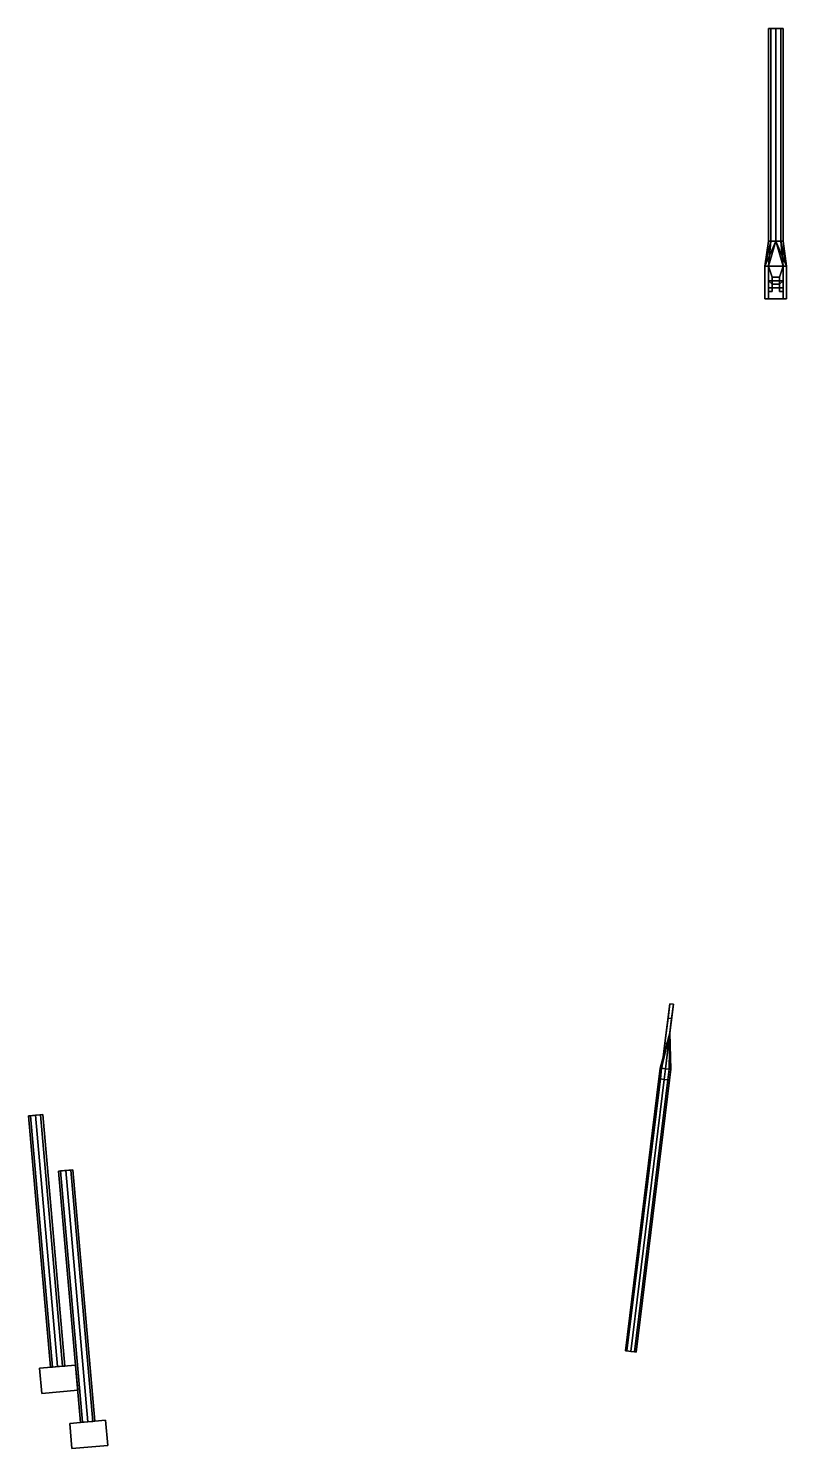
# Model space of a CAD drawing. Extents: x -0.92 to 1.18, y -1.14 to 2.8.
import ezdxf

# ---------------------------------------------------------------- set-up
doc = ezdxf.new("R2010")
doc.units = 0
doc.layers.add('TOOLS', color=3, linetype='CONTINUOUS')

msp = doc.modelspace()

# ---------------------------------------------------------------- linework, layer by layer
at = {"layer": 'TOOLS'}
for points in [[(1.1359, 2.2058, 1.0959), (1.13, 2.2058, 1.11), (1.13, 2.7958, 1.11), (1.1359, 2.7958, 1.0959)], [(1.13, 2.2058, 1.11), (1.1359, 2.2058, 1.1241), (1.1359, 2.7958, 1.1241), (1.13, 2.7958, 1.11)], [(1.1359, 2.7958, 1.0959), (1.13, 2.7958, 1.11), (1.1641, 2.7958, 1.0959), (1.15, 2.7958, 1.09)], [(1.13, 2.7958, 1.11), (1.1359, 2.7958, 1.1241), (1.17, 2.7958, 1.11), (1.1641, 2.7958, 1.0959)], [(1.15, 2.2058, 1.09), (1.1359, 2.2058, 1.0959), (1.1359, 2.7958, 1.0959), (1.15, 2.7958, 1.09)], [(1.1359, 2.2058, 1.1241), (1.15, 2.2058, 1.13), (1.15, 2.7958, 1.13), (1.1359, 2.7958, 1.1241)], [(1.1359, 2.7958, 1.1241), (1.15, 2.7958, 1.13), (1.1641, 2.7958, 1.1241), (1.17, 2.7958, 1.11)], [(1.1641, 2.2058, 1.0959), (1.15, 2.2058, 1.09), (1.15, 2.7958, 1.09), (1.1641, 2.7958, 1.0959)], [(1.15, 2.2058, 1.13), (1.1641, 2.2058, 1.1241), (1.1641, 2.7958, 1.1241), (1.15, 2.7958, 1.13)], [(1.17, 2.2058, 1.11), (1.1641, 2.2058, 1.0959), (1.1641, 2.7958, 1.0959), (1.17, 2.7958, 1.11)], [(1.1641, 2.2058, 1.1241), (1.17, 2.2058, 1.11), (1.17, 2.7958, 1.11), (1.1641, 2.7958, 1.1241)], [(1.1359, 2.2058, 1.1241), (1.12, 2.1358, 1.13), (1.12, 2.1358, 1.13), (1.13, 2.1358, 1.15)], [(1.13, 2.2058, 1.11), (1.12, 2.1358, 1.13), (1.12, 2.1358, 1.13), (1.1359, 2.2058, 1.1241)], [(1.1359, 2.2058, 1.0959), (1.12, 2.1358, 1.13), (1.12, 2.1358, 1.13), (1.13, 2.2058, 1.11)], [(1.12, 2.1358, 1.09), (1.12, 2.1358, 1.13), (1.12, 2.1358, 1.13), (1.1359, 2.2058, 1.0959)], [(1.12, 2.1358, 1.09), (1.1359, 2.2058, 1.0959), (1.1359, 2.2058, 1.0959), (1.15, 2.2058, 1.09)], [(1.12, 2.1358, 1.09), (1.15, 2.2058, 1.09), (1.15, 2.2058, 1.09), (1.13, 2.1358, 1.07)], [(1.17, 2.1358, 1.15), (1.15, 2.2058, 1.13), (1.15, 2.2058, 1.13), (1.13, 2.1358, 1.15)], [(1.15, 2.2058, 1.13), (1.1359, 2.2058, 1.1241), (1.1359, 2.2058, 1.1241), (1.13, 2.1358, 1.15)], [(1.13, 2.1358, 1.07), (1.15, 2.2058, 1.09), (1.15, 2.2058, 1.09), (1.17, 2.1358, 1.07)], [(1.1641, 2.2058, 1.1241), (1.15, 2.2058, 1.13), (1.15, 2.2058, 1.13), (1.17, 2.1358, 1.15)], [(1.18, 2.1358, 1.09), (1.15, 2.2058, 1.09), (1.15, 2.2058, 1.09), (1.1641, 2.2058, 1.0959)], [(1.18, 2.1358, 1.09), (1.17, 2.1358, 1.07), (1.17, 2.1358, 1.07), (1.15, 2.2058, 1.09)], [(1.18, 2.1358, 1.13), (1.1641, 2.2058, 1.1241), (1.1641, 2.2058, 1.1241), (1.17, 2.1358, 1.15)], [(1.18, 2.1358, 1.13), (1.17, 2.2058, 1.11), (1.17, 2.2058, 1.11), (1.1641, 2.2058, 1.1241)], [(1.18, 2.1358, 1.13), (1.1641, 2.2058, 1.0959), (1.1641, 2.2058, 1.0959), (1.17, 2.2058, 1.11)], [(1.18, 2.1358, 1.13), (1.18, 2.1358, 1.09), (1.18, 2.1358, 1.09), (1.1641, 2.2058, 1.0959)], [(1.13, 2.0458, 1.07), (1.12, 2.0458, 1.09), (1.12, 2.1358, 1.09), (1.13, 2.1358, 1.07)], [(1.12, 2.0458, 1.13), (1.13, 2.0458, 1.15), (1.13, 2.1358, 1.15), (1.12, 2.1358, 1.13)], [(1.12, 2.0458, 1.09), (1.12, 2.0458, 1.13), (1.12, 2.1358, 1.13), (1.12, 2.1358, 1.09)], [(1.13, 2.0658, 1.07), (1.13, 2.1358, 1.07), (1.14, 2.1058, 1.07), (1.14, 2.0658, 1.07)], [(1.14, 2.1058, 1.07), (1.13, 2.1358, 1.07), (1.17, 2.1358, 1.07), (1.16, 2.1058, 1.07)], [(1.16, 2.1058, 1.15), (1.17, 2.1358, 1.15), (1.13, 2.1358, 1.15), (1.14, 2.1058, 1.15)], [(1.14, 2.0658, 1.15), (1.14, 2.1058, 1.15), (1.13, 2.1358, 1.15), (1.13, 2.0658, 1.15)], [(1.16, 2.0658, 1.07), (1.16, 2.1058, 1.07), (1.17, 2.1358, 1.07), (1.17, 2.0658, 1.07)], [(1.17, 2.0658, 1.15), (1.17, 2.1358, 1.15), (1.16, 2.1058, 1.15), (1.16, 2.0658, 1.15)], [(1.18, 2.0458, 1.09), (1.17, 2.0458, 1.07), (1.17, 2.1358, 1.07), (1.18, 2.1358, 1.09)], [(1.17, 2.0458, 1.15), (1.18, 2.0458, 1.13), (1.18, 2.1358, 1.13), (1.17, 2.1358, 1.15)], [(1.18, 2.0458, 1.13), (1.18, 2.0458, 1.09), (1.18, 2.1358, 1.09), (1.18, 2.1358, 1.13)], [(1.13, 2.0458, 1.01), (1.13, 2.0658, 1.03), (1.13, 2.0958, 0.92), (1.13, 2.0758, 0.92)], [(1.13, 2.0958, 0.92), (1.14, 2.0858, 0.9567), (1.16, 2.0858, 0.9567), (1.17, 2.0958, 0.92)], [(1.13, 2.0758, 0.92), (1.13, 2.0958, 0.92), (1.17, 2.0958, 0.92), (1.17, 2.0758, 0.92)], [(1.13, 2.0958, 0.92), (1.13, 2.0658, 1.03), (1.14, 2.0658, 1.03), (1.14, 2.0858, 0.9567)], [(1.14, 2.0858, 1.2633), (1.14, 2.0658, 1.19), (1.13, 2.0658, 1.19), (1.13, 2.0958, 1.3)], [(1.17, 2.0958, 1.3), (1.16, 2.0858, 1.2633), (1.14, 2.0858, 1.2633), (1.13, 2.0958, 1.3)], [(1.13, 2.0958, 1.3), (1.13, 2.0658, 1.19), (1.13, 2.0458, 1.21), (1.13, 2.0758, 1.3)], [(1.17, 2.0758, 1.3), (1.17, 2.0958, 1.3), (1.13, 2.0958, 1.3), (1.13, 2.0758, 1.3)], [(1.14, 2.0858, 1.03), (1.14, 2.1058, 1.07), (1.16, 2.1058, 1.07), (1.16, 2.0858, 1.03)], [(1.14, 2.0658, 1.07), (1.14, 2.1058, 1.07), (1.14, 2.0858, 1.03), (1.14, 2.0658, 1.03)], [(1.14, 2.0858, 1.19), (1.14, 2.1058, 1.15), (1.14, 2.0658, 1.15), (1.14, 2.0658, 1.19)], [(1.16, 2.0858, 1.19), (1.16, 2.1058, 1.15), (1.14, 2.1058, 1.15), (1.14, 2.0858, 1.19)], [(1.16, 2.0858, 1.03), (1.16, 2.1058, 1.07), (1.16, 2.0658, 1.07), (1.16, 2.0658, 1.03)], [(1.16, 2.0658, 1.15), (1.16, 2.1058, 1.15), (1.16, 2.0858, 1.19), (1.16, 2.0658, 1.19)], [(1.16, 2.0858, 0.9567), (1.16, 2.0658, 1.03), (1.17, 2.0658, 1.03), (1.17, 2.0958, 0.92)], [(1.17, 2.0958, 1.3), (1.17, 2.0658, 1.19), (1.16, 2.0658, 1.19), (1.16, 2.0858, 1.2633)], [(1.17, 2.0958, 0.92), (1.17, 2.0658, 1.03), (1.17, 2.0458, 1.01), (1.17, 2.0758, 0.92)], [(1.17, 2.0458, 1.21), (1.17, 2.0658, 1.19), (1.17, 2.0958, 1.3), (1.17, 2.0758, 1.3)], [(1.17, 2.0758, 0.92), (1.17, 2.0458, 1.01), (1.13, 2.0458, 1.01), (1.13, 2.0758, 0.92)], [(1.13, 2.0758, 1.3), (1.13, 2.0458, 1.21), (1.17, 2.0458, 1.21), (1.17, 2.0758, 1.3)], [(1.13, 2.0458, 1.07), (1.13, 2.0658, 1.07), (1.13, 2.0658, 1.03), (1.13, 2.0458, 1.01)], [(1.13, 2.0658, 1.03), (1.13, 2.0658, 1.07), (1.14, 2.0658, 1.07), (1.14, 2.0658, 1.03)], [(1.14, 2.0658, 1.19), (1.14, 2.0658, 1.15), (1.13, 2.0658, 1.15), (1.13, 2.0658, 1.19)], [(1.13, 2.0658, 1.19), (1.13, 2.0658, 1.15), (1.13, 2.0458, 1.15), (1.13, 2.0458, 1.21)], [(1.14, 2.0658, 1.03), (1.14, 2.0858, 1.03), (1.14, 2.0858, 0.9567)], [(1.14, 2.0858, 0.9567), (1.14, 2.0858, 1.03), (1.16, 2.0858, 1.03), (1.16, 2.0858, 0.9567)], [(1.16, 2.0858, 1.2633), (1.16, 2.0858, 1.19), (1.14, 2.0858, 1.19), (1.14, 2.0858, 1.2633)], [(1.14, 2.0858, 1.2633), (1.14, 2.0858, 1.19), (1.14, 2.0658, 1.19), (1.14, 2.0858, 1.2633)], [(1.16, 2.0858, 0.9567), (1.16, 2.0858, 1.03), (1.16, 2.0658, 1.03), (1.16, 2.0858, 0.9567)], [(1.16, 2.0658, 1.19), (1.16, 2.0858, 1.19), (1.16, 2.0858, 1.2633)], [(1.16, 2.0658, 1.03), (1.16, 2.0658, 1.07), (1.17, 2.0658, 1.07), (1.17, 2.0658, 1.03)], [(1.17, 2.0658, 1.19), (1.17, 2.0658, 1.15), (1.16, 2.0658, 1.15), (1.16, 2.0658, 1.19)], [(1.17, 2.0658, 1.03), (1.17, 2.0658, 1.07), (1.17, 2.0458, 1.07), (1.17, 2.0458, 1.01)], [(1.17, 2.0458, 1.15), (1.17, 2.0658, 1.15), (1.17, 2.0658, 1.19), (1.17, 2.0458, 1.21)], [(1.17, 2.0458, 1.07), (1.18, 2.0458, 1.09), (1.12, 2.0458, 1.09), (1.13, 2.0458, 1.07)], [(1.18, 2.0458, 1.09), (1.18, 2.0458, 1.13), (1.12, 2.0458, 1.13), (1.12, 2.0458, 1.09)], [(1.18, 2.0458, 1.13), (1.17, 2.0458, 1.15), (1.13, 2.0458, 1.15), (1.12, 2.0458, 1.13)], [(1.17, 2.0458, 1.01), (1.17, 2.0458, 1.07), (1.13, 2.0458, 1.07), (1.13, 2.0458, 1.01)], [(1.13, 2.0458, 1.21), (1.13, 2.0458, 1.15), (1.17, 2.0458, 1.15), (1.17, 2.0458, 1.21)], [(0.8508, 0.05, 1.08), (0.8557, 0.0897, 1.03), (0.8423, -0.0195, 0.9), (0.8423, -0.0195, 1.1)], [(0.8557, 0.0897, 1.03), (0.8557, 0.0897, 0.97), (0.8508, 0.05, 0.92), (0.8423, -0.0195, 0.9)], [(0.8607, 0.0487, 1.08), (0.8656, 0.0884, 1.03), (0.8557, 0.0897, 1.03), (0.8508, 0.05, 1.08)], [(0.8508, 0.05, 0.92), (0.8557, 0.0897, 0.97), (0.8656, 0.0884, 0.97), (0.8607, 0.0487, 0.92)], [(0.8522, -0.0207, 0.9), (0.8656, 0.0884, 1.03), (0.8607, 0.0487, 1.08), (0.8522, -0.0207, 1.1)], [(0.8607, 0.0487, 0.92), (0.8656, 0.0884, 0.97), (0.8656, 0.0884, 1.03), (0.8522, -0.0207, 0.9)], [(0.8656, 0.0884, 1.03), (0.8656, 0.0884, 0.97), (0.8557, 0.0897, 0.97), (0.8557, 0.0897, 1.03)], [(0.8522, -0.0207, 1.1), (0.8607, 0.0487, 1.08), (0.8508, 0.05, 1.08), (0.8423, -0.0195, 1.1)], [(0.8423, -0.0195, 0.9), (0.8508, 0.05, 0.92), (0.8607, 0.0487, 0.92), (0.8522, -0.0207, 0.9)], [(0.8331, -0.0889, 0.9894), (0.8288, -0.0884, 1), (0.8558, 0.009, 1)], [(0.8288, -0.0884, 1), (0.8331, -0.0889, 1.0106), (0.8558, 0.009, 1)], [(0.8437, -0.0902, 0.985), (0.8331, -0.0889, 0.9894), (0.8558, 0.009, 1)], [(0.8331, -0.0889, 1.0106), (0.8437, -0.0902, 1.015), (0.8558, 0.009, 1)], [(0.8542, -0.0915, 0.9894), (0.8437, -0.0902, 0.985), (0.8558, 0.009, 1)], [(0.8437, -0.0902, 1.015), (0.8542, -0.0915, 1.0106), (0.8558, 0.009, 1)], [(0.8585, -0.0921, 1), (0.8542, -0.0915, 0.9894), (0.8558, 0.009, 1)], [(0.8542, -0.0915, 1.0106), (0.8585, -0.0921, 1), (0.8558, 0.009, 1)], [(0.8337, -0.089, 1.1), (0.8423, -0.0195, 1.1), (0.8423, -0.0195, 0.9), (0.8337, -0.089, 0.9)], [(0.8437, -0.0902, 1.1), (0.8522, -0.0207, 1.1), (0.8423, -0.0195, 1.1), (0.8337, -0.089, 1.1)], [(0.8337, -0.089, 0.9), (0.8423, -0.0195, 0.9), (0.8522, -0.0207, 0.9), (0.8437, -0.0902, 0.9)], [(0.8522, -0.0207, 0.9), (0.8522, -0.0207, 1.1), (0.8437, -0.0902, 1.1), (0.8437, -0.0902, 0.9)], [(0.8295, -0.1187, 1.0106), (0.8251, -0.1182, 1), (0.7325, -0.8725, 1), (0.7369, -0.873, 1.0106)], [(0.8251, -0.1182, 1), (0.8295, -0.1187, 0.9894), (0.7369, -0.873, 0.9894), (0.7325, -0.8725, 1)], [(0.8331, -0.0889, 1.0106), (0.8288, -0.0884, 1), (0.8251, -0.1182, 1), (0.8295, -0.1187, 1.0106)], [(0.8288, -0.0884, 1), (0.8331, -0.0889, 0.9894), (0.8295, -0.1187, 0.9894), (0.8251, -0.1182, 1)], [(0.8437, -0.0902, 1.015), (0.8331, -0.0889, 1.0106), (0.8295, -0.1187, 1.0106), (0.84, -0.12, 1.015)], [(0.8331, -0.0889, 0.9894), (0.8437, -0.0902, 0.985), (0.84, -0.12, 0.985), (0.8295, -0.1187, 0.9894)], [(0.8437, -0.0902, 0.9), (0.8437, -0.0902, 1.1), (0.8337, -0.089, 1.1), (0.8337, -0.089, 0.9)], [(0.8542, -0.0915, 1.0106), (0.8437, -0.0902, 1.015), (0.84, -0.12, 1.015), (0.8505, -0.1213, 1.0106)], [(0.8437, -0.0902, 0.985), (0.8542, -0.0915, 0.9894), (0.8505, -0.1213, 0.9894), (0.84, -0.12, 0.985)], [(0.8585, -0.0921, 1), (0.8542, -0.0915, 1.0106), (0.8505, -0.1213, 1.0106), (0.8549, -0.1218, 1)], [(0.8542, -0.0915, 0.9894), (0.8585, -0.0921, 1), (0.8549, -0.1218, 1), (0.8505, -0.1213, 0.9894)], [(0.84, -0.12, 1.015), (0.8295, -0.1187, 1.0106), (0.7369, -0.873, 1.0106), (0.7474, -0.8743, 1.015)], [(0.8295, -0.1187, 0.9894), (0.84, -0.12, 0.985), (0.7474, -0.8743, 0.985), (0.7369, -0.873, 0.9894)], [(0.8505, -0.1213, 1.0106), (0.84, -0.12, 1.015), (0.7474, -0.8743, 1.015), (0.7579, -0.8756, 1.0106)], [(0.84, -0.12, 0.985), (0.8505, -0.1213, 0.9894), (0.7579, -0.8756, 0.9894), (0.7474, -0.8743, 0.985)], [(0.8549, -0.1218, 1), (0.8505, -0.1213, 1.0106), (0.7579, -0.8756, 1.0106), (0.7623, -0.8762, 1)], [(0.8505, -0.1213, 0.9894), (0.8549, -0.1218, 1), (0.7623, -0.8762, 1), (0.7579, -0.8756, 0.9894)], [(-0.9246, -0.2211, 0.92), (-0.8906, -0.2181, 0.9341), (-0.8848, -0.2176, 0.92), (-0.9188, -0.2206, 0.9059)], [(-0.9188, -0.2206, 0.9341), (-0.9047, -0.2194, 0.94), (-0.8906, -0.2181, 0.9341), (-0.9246, -0.2211, 0.92)], [(-0.9246, -0.2211, 0.92), (-0.9188, -0.2206, 0.9059), (-0.8578, -0.9179, 0.9059), (-0.8636, -0.9185, 0.92)], [(-0.9188, -0.2206, 0.9341), (-0.9246, -0.2211, 0.92), (-0.8636, -0.9185, 0.92), (-0.8578, -0.9179, 0.9341)], [(-0.9188, -0.2206, 0.9059), (-0.8848, -0.2176, 0.92), (-0.8906, -0.2181, 0.9059), (-0.9047, -0.2194, 0.9)], [(-0.9188, -0.2206, 0.9059), (-0.9047, -0.2194, 0.9), (-0.8437, -0.9167, 0.9), (-0.8578, -0.9179, 0.9059)], [(-0.9047, -0.2194, 0.94), (-0.9188, -0.2206, 0.9341), (-0.8578, -0.9179, 0.9341), (-0.8437, -0.9167, 0.94)], [(-0.9047, -0.2194, 0.9), (-0.8906, -0.2181, 0.9059), (-0.8296, -0.9155, 0.9059), (-0.8437, -0.9167, 0.9)], [(-0.8906, -0.2181, 0.9341), (-0.9047, -0.2194, 0.94), (-0.8437, -0.9167, 0.94), (-0.8296, -0.9155, 0.9341)], [(-0.8906, -0.2181, 0.9059), (-0.8848, -0.2176, 0.92), (-0.8238, -0.915, 0.92), (-0.8296, -0.9155, 0.9059)], [(-0.8848, -0.2176, 0.92), (-0.8906, -0.2181, 0.9341), (-0.8296, -0.9155, 0.9341), (-0.8238, -0.915, 0.92)], [(-0.8409, -0.3744, 0.92), (-0.8069, -0.3714, 0.9341), (-0.8011, -0.3709, 0.92), (-0.8351, -0.3739, 0.9059)], [(-0.8351, -0.3739, 0.9341), (-0.821, -0.3727, 0.94), (-0.8069, -0.3714, 0.9341), (-0.8409, -0.3744, 0.92)], [(-0.8351, -0.3739, 0.9341), (-0.8409, -0.3744, 0.92), (-0.7799, -1.0717, 0.92), (-0.7741, -1.0712, 0.9341)], [(-0.8409, -0.3744, 0.92), (-0.8351, -0.3739, 0.9059), (-0.7741, -1.0712, 0.9059), (-0.7799, -1.0717, 0.92)], [(-0.8351, -0.3739, 0.9059), (-0.8011, -0.3709, 0.92), (-0.8069, -0.3714, 0.9059), (-0.821, -0.3727, 0.9)], [(-0.821, -0.3727, 0.94), (-0.8351, -0.3739, 0.9341), (-0.7741, -1.0712, 0.9341), (-0.76, -1.07, 0.94)], [(-0.8351, -0.3739, 0.9059), (-0.821, -0.3727, 0.9), (-0.76, -1.07, 0.9), (-0.7741, -1.0712, 0.9059)], [(-0.8069, -0.3714, 0.9341), (-0.821, -0.3727, 0.94), (-0.76, -1.07, 0.94), (-0.7459, -1.0688, 0.9341)], [(-0.821, -0.3727, 0.9), (-0.8069, -0.3714, 0.9059), (-0.7459, -1.0688, 0.9059), (-0.76, -1.07, 0.9)], [(-0.8011, -0.3709, 0.92), (-0.8069, -0.3714, 0.9341), (-0.7459, -1.0688, 0.9341), (-0.7401, -1.0683, 0.92)], [(-0.8069, -0.3714, 0.9059), (-0.8011, -0.3709, 0.92), (-0.7401, -1.0683, 0.92), (-0.7459, -1.0688, 0.9059)], [(0.7369, -0.873, 1.0106), (0.7325, -0.8725, 1), (0.7369, -0.873, 0.9894), (0.7474, -0.8743, 1.015)], [(0.7474, -0.8743, 1.015), (0.7369, -0.873, 0.9894), (0.7474, -0.8743, 0.985), (0.7579, -0.8756, 1.0106)], [(0.7579, -0.8756, 1.0106), (0.7474, -0.8743, 0.985), (0.7579, -0.8756, 0.9894), (0.7623, -0.8762, 1)], [(-0.8874, -0.9908, 0.95), (-0.7878, -0.9821, 0.95), (-0.7939, -0.9124, 0.95), (-0.8935, -0.9211, 0.95)], [(-0.8935, -0.9211, 0.95), (-0.7939, -0.9124, 0.95), (-0.7939, -0.9124, 0.89), (-0.8935, -0.9211, 0.89)], [(-0.7939, -0.9124, 0.89), (-0.7878, -0.9821, 0.89), (-0.8874, -0.9908, 0.89), (-0.8935, -0.9211, 0.89)], [(-0.8935, -0.9211, 0.89), (-0.8874, -0.9908, 0.89), (-0.8874, -0.9908, 0.95), (-0.8935, -0.9211, 0.95)], [(-0.7939, -0.9124, 0.95), (-0.7878, -0.9821, 0.95), (-0.7878, -0.9821, 0.89), (-0.7939, -0.9124, 0.89)], [(-0.8874, -0.9908, 0.89), (-0.7878, -0.9821, 0.89), (-0.7878, -0.9821, 0.95), (-0.8874, -0.9908, 0.95)], [(-0.7102, -1.0656, 0.89), (-0.7041, -1.1354, 0.89), (-0.8037, -1.1441, 0.89), (-0.8098, -1.0744, 0.89)], [(-0.8037, -1.1441, 0.95), (-0.7041, -1.1354, 0.95), (-0.7102, -1.0656, 0.95), (-0.8098, -1.0744, 0.95)], [(-0.8098, -1.0744, 0.95), (-0.7102, -1.0656, 0.95), (-0.7102, -1.0656, 0.89), (-0.8098, -1.0744, 0.89)], [(-0.8098, -1.0744, 0.89), (-0.8037, -1.1441, 0.89), (-0.8037, -1.1441, 0.95), (-0.8098, -1.0744, 0.95)], [(-0.7102, -1.0656, 0.95), (-0.7041, -1.1354, 0.95), (-0.7041, -1.1354, 0.89), (-0.7102, -1.0656, 0.89)], [(-0.8037, -1.1441, 0.89), (-0.7041, -1.1354, 0.89), (-0.7041, -1.1354, 0.95), (-0.8037, -1.1441, 0.95)]]:
    msp.add_3dface(points, dxfattribs=at)

doc.saveas('drawing.dxf')
